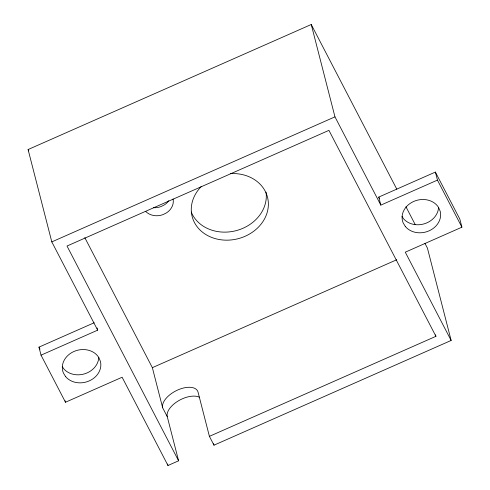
<?xml version="1.0" encoding="UTF-8"?>
<svg xmlns="http://www.w3.org/2000/svg" width="490" height="490" viewBox="0 0 490 490"><rect width="100%" height="100%" fill="white"/><g stroke="black" fill="none" stroke-linecap="round" stroke-linejoin="round"><path stroke-width="0.73" d="M84.782 237.589L152.359 367.665L162.668 407.815L167.255 416.641L178.593 460.808L167.978 465.5L122.12 377.233L65.489 402.241L41.031 355.164L97.663 330.156L51.805 241.895L28.089 149.542L311.248 24.5L396.796 189.158M51.805 241.895L334.964 116.853L311.248 24.5M41.031 355.164L38.967 347.134L94.203 322.745M435.39 172.076L437.454 180.112L380.822 205.12L378.758 197.084L435.39 172.076L459.847 219.153L461.911 227.182L405.279 252.191L451.137 340.458L213.989 445.183L209.401 436.351L198.064 392.184A19.447 10.168 -27.5 0 0 177.79 389.96A19.447 10.168 -27.5 0 0 162.668 407.815M152.359 367.665L396.771 259.731M209.401 436.351L435.929 336.324L435.549 334.841M402.039 216.421L403.35 218.552A19.447 16.458 -14.4 0 0 424.665 223.697A19.447 16.458 -14.4 0 0 438.568 207.313M62.248 366.471L63.559 368.603A19.447 16.458 -14.4 0 0 84.874 373.748A19.447 16.458 -14.4 0 0 98.778 357.363M437.454 180.112L461.911 227.182M405.947 206.774L415.104 224.389M424.959 243.365L427.421 248.105L451.137 340.458M378.758 197.084L379.456 198.432M334.964 116.853L380.822 205.12M435.929 336.324L328.931 130.365L67.008 246.029L178.593 460.808M28.089 149.542L28.794 150.896M38.967 347.134L40.015 349.156M213.609 443.707L213.989 445.183M167.598 464.024L167.978 465.5M97.1 327.969L97.663 330.156M65.115 400.783L65.489 402.241M168.805 200.704A15.558 13.169 -14.4 0 1 164.499 204.802L161.051 206.547A15.558 13.169 -14.4 0 1 153.413 207.699M266.027 192.117A38.9 32.916 -14.4 0 1 236.321 230.606A38.9 32.916 -14.4 0 1 191.235 212.005M230.619 173.601A38.9 32.916 -14.4 0 1 267.093 212.758A38.9 32.916 -14.4 0 1 211.447 237.332A38.9 32.916 -14.4 0 1 201.212 186.586M173.068 198.989A15.558 13.169 -14.4 0 1 166.563 212.832L163.115 214.577A15.558 13.169 -14.4 0 1 145.708 211.423M167.255 416.641A19.447 10.168 -27.5 0 1 178.311 400.894A19.447 10.168 -27.5 0 1 199.553 397.304M405.414 226.582L403.221 223.03A19.447 16.458 -14.4 0 1 413.719 201.439A19.447 16.458 -14.4 0 1 438.544 207.429L440.179 211.233A19.447 16.458 -14.4 0 1 429.007 230.864A19.447 16.458 -14.4 0 1 405.414 226.582M65.623 376.632L63.431 373.074A19.447 16.458 -14.4 0 1 73.929 351.489A19.447 16.458 -14.4 0 1 98.76 357.48L100.389 361.283A19.447 16.458 -14.4 0 1 89.217 380.914A19.447 16.458 -14.4 0 1 65.623 376.632"/></g></svg>
